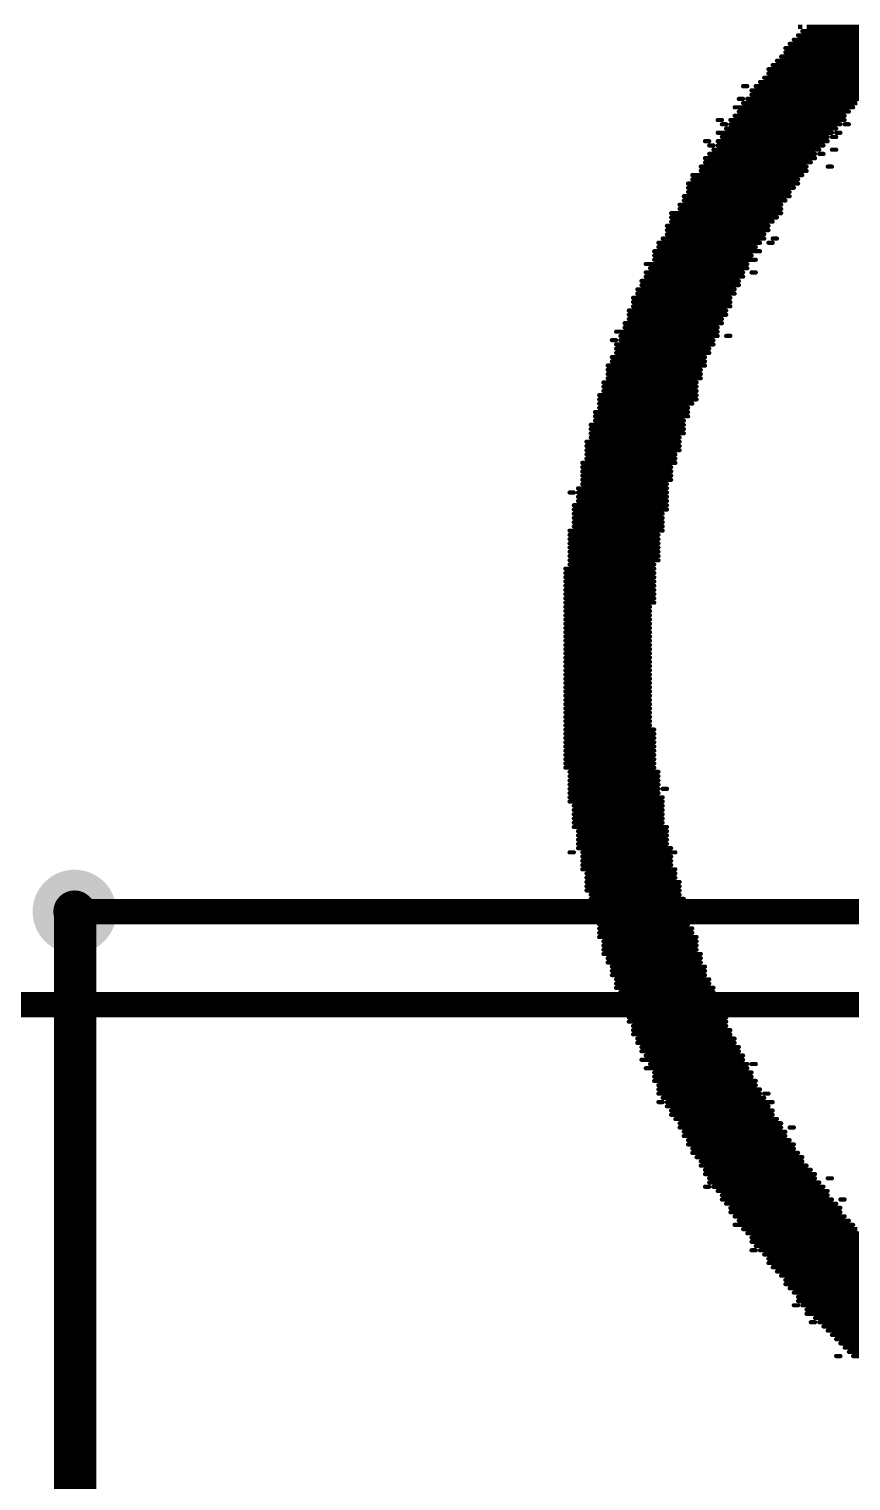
# Model space of a CAD drawing. Header units: millimetres. Extents: x -0.39 to 4.37, y -0.38 to 3.54.
# Drawn here: x 1.5692 to 1.7635, y 2.4615 to 2.8045 of the extents above; entities that cross this region are included whole.
import ezdxf

# ---------------------------------------------------------------- set-up
doc = ezdxf.new("R2010")
doc.units = ezdxf.units.MM
doc.header["$MEASUREMENT"] = 0
for name, color, linetype in [('BottomLayer', 5, 'Continuous'), ('BottomSolder', 6, 'Continuous'), ('TopLayer', 1, 'Continuous'), ('TopOverlay', 2, 'Continuous'), ('TopSolder', 216, 'Continuous'), ('ViaHoleLayer', 16, 'Continuous')]:
    doc.layers.add(name, color=color, linetype=linetype)

msp = doc.modelspace()

# ---------------------------------------------------------------- hatches: boundary and pattern name
at = {"layer": 'BottomLayer'}
h = msp.add_hatch(color=5, dxfattribs=at)
edge = h.paths.add_edge_path()
edge.add_arc((1.58, 2.596), 0.00591, 0, 360)
at = {"layer": 'BottomSolder'}
h = msp.add_hatch(color=6, dxfattribs=at)
edge = h.paths.add_edge_path()
edge.add_arc((1.58, 2.596), 0.00991, 0, 360)
at = {"layer": 'TopLayer'}
h = msp.add_hatch(color=1, dxfattribs=at)
edge = h.paths.add_edge_path()
edge.add_arc((1.58, 2.596), 0.00591, 0, 360)
at = {"layer": 'TopSolder'}
h = msp.add_hatch(color=216, dxfattribs=at)
edge = h.paths.add_edge_path()
edge.add_arc((1.58, 2.596), 0.00991, 0, 360)
at = {"layer": 'ViaHoleLayer'}
h = msp.add_hatch(color=16, dxfattribs=at)
edge = h.paths.add_edge_path()
edge.add_arc((1.58, 2.596), 0.00394, 0, 360)

# ---------------------------------------------------------------- linework, layer by layer
at = {"layer": 'BottomLayer', "const_width": 0.006}
for points in [[(1.58, 2.596), (2.467, 2.596)], [(1.555, 2.574), (2.467, 2.574)]]:
    msp.add_lwpolyline(points, dxfattribs=at)
at = {"layer": 'BottomLayer', "const_width": 0.003}
msp.add_lwpolyline([(1.5785, 2.596, 1), (1.5815, 2.596, 1)], format="xyb", close=True, dxfattribs=at)
at = {"layer": 'TopLayer', "const_width": 0.01}
for points in [[(1.58, 2.596), (1.58014, 2.59586)], [(1.58014, 2.13882), (1.58014, 2.59586)]]:
    msp.add_lwpolyline(points, dxfattribs=at)
at = {"layer": 'TopLayer', "const_width": 0.005}
for points in [[(1.5775, 2.596, 1), (1.5825, 2.596, 1)], [(1.57764, 2.59586, 1), (1.58264, 2.59586, 1)], [(1.57764, 2.59586, 1), (1.58264, 2.59586, 1)]]:
    msp.add_lwpolyline(points, format="xyb", close=True, dxfattribs=at)
at = {"layer": 'TopOverlay', "const_width": 0.001}
for points in [[(1.75, 2.802), (1.779, 2.802)], [(1.751, 2.805), (1.752, 2.805)], [(1.751, 2.803), (1.78, 2.803)], [(1.752, 2.804), (1.781, 2.804)], [(1.753, 2.805), (1.782, 2.805)], [(1.748, 2.8), (1.777, 2.8)], [(1.748, 2.799), (1.776, 2.799)], [(1.749, 2.801), (1.778, 2.801)], [(1.744, 2.795), (1.772, 2.795)], [(1.745, 2.796), (1.773, 2.796)], [(1.746, 2.797), (1.775, 2.797)], [(1.747, 2.798), (1.775, 2.798)], [(1.742, 2.792), (1.769, 2.792)], [(1.743, 2.793), (1.77, 2.793)], [(1.744, 2.794), (1.771, 2.794)], [(1.738, 2.791), (1.739, 2.791)], [(1.74, 2.79), (1.767, 2.79)], [(1.74, 2.789), (1.767, 2.789)], [(1.741, 2.791), (1.768, 2.791)], [(1.736, 2.786), (1.764, 2.786)], [(1.737, 2.788), (1.738, 2.788)], [(1.737, 2.785), (1.763, 2.785)], [(1.738, 2.787), (1.765, 2.787)], [(1.739, 2.788), (1.766, 2.788)], [(1.732, 2.783), (1.733, 2.783)], [(1.733, 2.782), (1.734, 2.782)], [(1.735, 2.783), (1.762, 2.783)], [(1.735, 2.782), (1.761, 2.782)], [(1.736, 2.784), (1.762, 2.784)], [(1.762, 2.782), (1.763, 2.782)], [(1.729, 2.778), (1.73, 2.778)], [(1.732, 2.78), (1.759, 2.78)], [(1.732, 2.778), (1.758, 2.778)], [(1.733, 2.779), (1.758, 2.779)], [(1.734, 2.781), (1.76, 2.781)], [(1.759, 2.779), (1.76, 2.779)], [(1.76, 2.78), (1.761, 2.78)], [(1.73, 2.777), (1.731, 2.777)], [(1.73, 2.775), (1.755, 2.775)], [(1.731, 2.776), (1.756, 2.776)], [(1.732, 2.777), (1.757, 2.777)], [(1.756, 2.775), (1.757, 2.775)], [(1.759, 2.776), (1.76, 2.776)], [(1.728, 2.772), (1.753, 2.772)], [(1.728, 2.771), (1.753, 2.771)], [(1.729, 2.774), (1.755, 2.774)], [(1.729, 2.773), (1.754, 2.773)], [(1.758, 2.772), (1.759, 2.772)], [(1.725, 2.768), (1.751, 2.768)], [(1.726, 2.77), (1.752, 2.77)], [(1.726, 2.769), (1.751, 2.769)], [(1.724, 2.765), (1.749, 2.765)], [(1.725, 2.767), (1.75, 2.767)], [(1.725, 2.766), (1.749, 2.766)], [(1.721, 2.761), (1.747, 2.761)], [(1.723, 2.763), (1.747, 2.763)], [(1.723, 2.762), (1.747, 2.762)], [(1.724, 2.764), (1.748, 2.764)], [(1.72, 2.758), (1.744, 2.758)], [(1.721, 2.76), (1.746, 2.76)], [(1.721, 2.759), (1.745, 2.759)], [(1.718, 2.754), (1.742, 2.754)], [(1.719, 2.755), (1.743, 2.755)], [(1.72, 2.757), (1.744, 2.757)], [(1.72, 2.756), (1.743, 2.756)], [(1.744, 2.754), (1.745, 2.754)], [(1.745, 2.755), (1.746, 2.755)], [(1.717, 2.752), (1.742, 2.752)], [(1.717, 2.751), (1.74, 2.751)], [(1.718, 2.753), (1.741, 2.753)], [(1.715, 2.749), (1.739, 2.749)], [(1.715, 2.747), (1.738, 2.747)], [(1.716, 2.748), (1.739, 2.748)], [(1.717, 2.75), (1.741, 2.75)], [(1.74, 2.747), (1.741, 2.747)], [(1.714, 2.745), (1.737, 2.745)], [(1.714, 2.744), (1.737, 2.744)], [(1.715, 2.746), (1.738, 2.746)], [(1.712, 2.741), (1.735, 2.741)], [(1.713, 2.743), (1.736, 2.743)], [(1.713, 2.742), (1.736, 2.742)], [(1.711, 2.738), (1.734, 2.738)], [(1.711, 2.737), (1.734, 2.737)], [(1.712, 2.74), (1.735, 2.74)], [(1.712, 2.739), (1.735, 2.739)], [(1.71, 2.735), (1.733, 2.735)], [(1.71, 2.734), (1.732, 2.734)], [(1.711, 2.736), (1.733, 2.736)], [(1.707, 2.731), (1.708, 2.731)], [(1.708, 2.733), (1.732, 2.733)], [(1.708, 2.73), (1.731, 2.73)], [(1.709, 2.732), (1.732, 2.732)], [(1.709, 2.731), (1.731, 2.731)], [(1.734, 2.732), (1.735, 2.732)], [(1.707, 2.727), (1.729, 2.727)], [(1.708, 2.729), (1.73, 2.729)], [(1.708, 2.728), (1.73, 2.728)], [(1.706, 2.725), (1.729, 2.725)], [(1.706, 2.724), (1.728, 2.724)], [(1.706, 2.723), (1.728, 2.723)], [(1.707, 2.726), (1.729, 2.726)], [(1.705, 2.721), (1.727, 2.721)], [(1.705, 2.72), (1.727, 2.72)], [(1.706, 2.722), (1.728, 2.722)], [(1.704, 2.718), (1.727, 2.718)], [(1.704, 2.717), (1.727, 2.717)], [(1.705, 2.719), (1.727, 2.719)], [(1.703, 2.714), (1.725, 2.714)], [(1.703, 2.713), (1.725, 2.713)], [(1.704, 2.716), (1.726, 2.716)], [(1.704, 2.715), (1.725, 2.715)], [(1.702, 2.711), (1.724, 2.711)], [(1.702, 2.71), (1.724, 2.71)], [(1.703, 2.712), (1.724, 2.712)], [(1.701, 2.707), (1.723, 2.707)], [(1.701, 2.706), (1.723, 2.706)], [(1.702, 2.709), (1.724, 2.709)], [(1.702, 2.708), (1.723, 2.708)], [(1.701, 2.705), (1.723, 2.705)], [(1.701, 2.704), (1.722, 2.704)], [(1.701, 2.703), (1.722, 2.703)], [(1.7, 2.702), (1.722, 2.702)], [(1.7, 2.701), (1.721, 2.701)], [(1.7, 2.7), (1.721, 2.7)], [(1.7, 2.699), (1.721, 2.699)], [(1.699, 2.696), (1.72, 2.696)], [(1.7, 2.698), (1.721, 2.698)], [(1.7, 2.697), (1.72, 2.697)], [(1.697, 2.695), (1.698, 2.695)], [(1.699, 2.695), (1.72, 2.695)], [(1.699, 2.694), (1.72, 2.694)], [(1.699, 2.693), (1.72, 2.693)], [(1.698, 2.692), (1.72, 2.692)], [(1.698, 2.691), (1.72, 2.691)], [(1.698, 2.69), (1.719, 2.69)], [(1.698, 2.689), (1.719, 2.689)], [(1.697, 2.686), (1.719, 2.686)], [(1.698, 2.688), (1.719, 2.688)], [(1.698, 2.687), (1.719, 2.687)], [(1.697, 2.685), (1.718, 2.685)], [(1.697, 2.684), (1.718, 2.684)], [(1.697, 2.683), (1.718, 2.683)], [(1.697, 2.682), (1.718, 2.682)], [(1.697, 2.681), (1.718, 2.681)], [(1.697, 2.68), (1.718, 2.68)], [(1.697, 2.679), (1.718, 2.679)], [(1.696, 2.677), (1.717, 2.677)], [(1.696, 2.676), (1.717, 2.676)], [(1.696, 2.675), (1.717, 2.675)], [(1.697, 2.678), (1.717, 2.678)], [(1.696, 2.674), (1.717, 2.674)], [(1.696, 2.673), (1.717, 2.673)], [(1.696, 2.672), (1.717, 2.672)], [(1.696, 2.671), (1.717, 2.671)], [(1.696, 2.67), (1.717, 2.67)], [(1.696, 2.669), (1.717, 2.669)], [(1.696, 2.668), (1.716, 2.668)], [(1.696, 2.667), (1.716, 2.667)], [(1.696, 2.666), (1.716, 2.666)], [(1.696, 2.665), (1.716, 2.665)], [(1.696, 2.664), (1.716, 2.664)], [(1.696, 2.663), (1.716, 2.663)], [(1.696, 2.662), (1.716, 2.662)], [(1.696, 2.661), (1.716, 2.661)], [(1.696, 2.66), (1.716, 2.66)], [(1.696, 2.659), (1.716, 2.659)], [(1.696, 2.658), (1.716, 2.658)], [(1.696, 2.657), (1.716, 2.657)], [(1.696, 2.656), (1.716, 2.656)], [(1.696, 2.655), (1.716, 2.655)], [(1.696, 2.654), (1.716, 2.654)], [(1.696, 2.653), (1.716, 2.653)], [(1.696, 2.652), (1.716, 2.652)], [(1.696, 2.651), (1.716, 2.651)], [(1.696, 2.65), (1.716, 2.65)], [(1.696, 2.649), (1.716, 2.649)], [(1.696, 2.648), (1.716, 2.648)], [(1.696, 2.647), (1.716, 2.647)], [(1.696, 2.646), (1.716, 2.646)], [(1.696, 2.645), (1.716, 2.645)], [(1.696, 2.644), (1.716, 2.644)], [(1.696, 2.643), (1.716, 2.643)], [(1.696, 2.642), (1.716, 2.642)], [(1.696, 2.641), (1.716, 2.641)], [(1.696, 2.64), (1.716, 2.64)], [(1.696, 2.639), (1.717, 2.639)], [(1.696, 2.638), (1.717, 2.638)], [(1.696, 2.637), (1.717, 2.637)], [(1.696, 2.636), (1.717, 2.636)], [(1.696, 2.635), (1.717, 2.635)], [(1.696, 2.634), (1.717, 2.634)], [(1.696, 2.633), (1.717, 2.633)], [(1.696, 2.632), (1.717, 2.632)], [(1.696, 2.631), (1.717, 2.631)], [(1.696, 2.63), (1.717, 2.63)], [(1.697, 2.629), (1.718, 2.629)], [(1.697, 2.628), (1.718, 2.628)], [(1.697, 2.627), (1.718, 2.627)], [(1.697, 2.626), (1.718, 2.626)], [(1.697, 2.625), (1.718, 2.625)], [(1.697, 2.624), (1.718, 2.624)], [(1.719, 2.625), (1.72, 2.625)], [(1.697, 2.623), (1.719, 2.623)], [(1.697, 2.622), (1.719, 2.622)], [(1.698, 2.621), (1.719, 2.621)], [(1.698, 2.62), (1.719, 2.62)], [(1.698, 2.619), (1.719, 2.619)], [(1.698, 2.618), (1.719, 2.618)], [(1.698, 2.617), (1.719, 2.617)], [(1.698, 2.616), (1.72, 2.616)], [(1.699, 2.615), (1.72, 2.615)], [(1.699, 2.614), (1.72, 2.614)], [(1.697, 2.61), (1.698, 2.61)], [(1.699, 2.613), (1.72, 2.613)], [(1.699, 2.612), (1.72, 2.612)], [(1.699, 2.611), (1.721, 2.611)], [(1.7, 2.61), (1.722, 2.61)], [(1.7, 2.609), (1.721, 2.609)], [(1.7, 2.608), (1.721, 2.608)], [(1.7, 2.607), (1.721, 2.607)], [(1.7, 2.606), (1.722, 2.606)], [(1.701, 2.605), (1.722, 2.605)], [(1.701, 2.604), (1.722, 2.604)], [(1.701, 2.603), (1.723, 2.603)], [(1.701, 2.602), (1.723, 2.602)], [(1.701, 2.601), (1.723, 2.601)], [(1.702, 2.6), (1.723, 2.6)], [(1.702, 2.599), (1.724, 2.599)], [(1.702, 2.598), (1.724, 2.598)], [(1.703, 2.597), (1.724, 2.597)], [(1.703, 2.596), (1.724, 2.596)], [(1.703, 2.595), (1.725, 2.595)], [(1.703, 2.594), (1.725, 2.594)], [(1.704, 2.593), (1.725, 2.593)], [(1.704, 2.592), (1.726, 2.592)], [(1.704, 2.591), (1.726, 2.591)], [(1.704, 2.59), (1.727, 2.59)], [(1.705, 2.589), (1.727, 2.589)], [(1.705, 2.588), (1.727, 2.588)], [(1.705, 2.587), (1.727, 2.587)], [(1.705, 2.586), (1.728, 2.586)], [(1.706, 2.585), (1.728, 2.585)], [(1.706, 2.584), (1.728, 2.584)], [(1.707, 2.583), (1.729, 2.583)], [(1.707, 2.582), (1.729, 2.582)], [(1.707, 2.581), (1.729, 2.581)], [(1.708, 2.58), (1.73, 2.58)], [(1.708, 2.579), (1.73, 2.579)], [(1.708, 2.578), (1.731, 2.578)], [(1.709, 2.577), (1.731, 2.577)], [(1.709, 2.576), (1.731, 2.576)], [(1.709, 2.575), (1.732, 2.575)], [(1.71, 2.574), (1.732, 2.574)], [(1.71, 2.573), (1.733, 2.573)], [(1.71, 2.572), (1.733, 2.572)], [(1.711, 2.571), (1.734, 2.571)], [(1.711, 2.57), (1.734, 2.57)], [(1.712, 2.569), (1.734, 2.569)], [(1.712, 2.568), (1.735, 2.568)], [(1.712, 2.567), (1.735, 2.567)], [(1.713, 2.566), (1.736, 2.566)], [(1.713, 2.565), (1.736, 2.565)], [(1.714, 2.564), (1.737, 2.564)], [(1.714, 2.563), (1.737, 2.563)], [(1.715, 2.562), (1.738, 2.562)], [(1.714, 2.561), (1.738, 2.561)], [(1.715, 2.559), (1.739, 2.559)], [(1.716, 2.56), (1.739, 2.56)], [(1.74, 2.56), (1.741, 2.56)], [(1.717, 2.558), (1.74, 2.558)], [(1.717, 2.557), (1.74, 2.557)], [(1.717, 2.556), (1.741, 2.556)], [(1.718, 2.555), (1.741, 2.555)], [(1.718, 2.554), (1.742, 2.554)], [(1.718, 2.553), (1.742, 2.553)], [(1.719, 2.552), (1.743, 2.552)], [(1.743, 2.553), (1.744, 2.553)], [(1.718, 2.551), (1.719, 2.551)], [(1.72, 2.551), (1.745, 2.551)], [(1.72, 2.55), (1.744, 2.55)], [(1.721, 2.549), (1.745, 2.549)], [(1.721, 2.548), (1.745, 2.548)], [(1.722, 2.547), (1.746, 2.547)], [(1.723, 2.546), (1.747, 2.546)], [(1.723, 2.545), (1.747, 2.545)], [(1.749, 2.545), (1.75, 2.545)], [(1.724, 2.544), (1.748, 2.544)], [(1.724, 2.543), (1.748, 2.543)], [(1.725, 2.542), (1.749, 2.542)], [(1.725, 2.541), (1.75, 2.541)], [(1.726, 2.54), (1.75, 2.54)], [(1.726, 2.539), (1.751, 2.539)], [(1.727, 2.538), (1.752, 2.538)], [(1.728, 2.537), (1.752, 2.537)], [(1.728, 2.536), (1.753, 2.536)], [(1.729, 2.535), (1.754, 2.535)], [(1.729, 2.534), (1.755, 2.534)], [(1.729, 2.531), (1.73, 2.531)], [(1.73, 2.533), (1.755, 2.533)], [(1.73, 2.532), (1.756, 2.532)], [(1.731, 2.531), (1.757, 2.531)], [(1.758, 2.533), (1.759, 2.533)], [(1.732, 2.53), (1.758, 2.53)], [(1.733, 2.529), (1.758, 2.529)], [(1.733, 2.528), (1.759, 2.528)], [(1.761, 2.528), (1.762, 2.528)], [(1.734, 2.527), (1.76, 2.527)], [(1.735, 2.526), (1.761, 2.526)], [(1.735, 2.525), (1.761, 2.525)], [(1.736, 2.524), (1.762, 2.524)], [(1.736, 2.522), (1.764, 2.522)], [(1.737, 2.523), (1.763, 2.523)], [(1.738, 2.521), (1.765, 2.521)], [(1.739, 2.52), (1.766, 2.52)], [(1.74, 2.519), (1.766, 2.519)], [(1.74, 2.518), (1.767, 2.518)], [(1.74, 2.516), (1.741, 2.516)], [(1.741, 2.517), (1.768, 2.517)], [(1.742, 2.516), (1.769, 2.516)], [(1.743, 2.515), (1.77, 2.515)], [(1.744, 2.514), (1.771, 2.514)], [(1.744, 2.513), (1.772, 2.513)], [(1.745, 2.512), (1.773, 2.512)], [(1.746, 2.511), (1.774, 2.511)], [(1.747, 2.51), (1.775, 2.51)], [(1.748, 2.509), (1.776, 2.509)], [(1.748, 2.508), (1.777, 2.508)], [(1.749, 2.507), (1.778, 2.507)], [(1.75, 2.506), (1.779, 2.506)], [(1.751, 2.505), (1.78, 2.505)], [(1.751, 2.504), (1.781, 2.504)], [(1.75, 2.503), (1.751, 2.503)], [(1.752, 2.503), (1.782, 2.503)], [(1.753, 2.502), (1.783, 2.502)], [(1.753, 2.501), (1.784, 2.501)], [(1.755, 2.5), (1.785, 2.5)], [(1.754, 2.499), (1.755, 2.499)], [(1.756, 2.499), (1.786, 2.499)], [(1.757, 2.498), (1.788, 2.498)], [(1.758, 2.497), (1.788, 2.497)], [(1.759, 2.496), (1.79, 2.496)], [(1.76, 2.495), (1.791, 2.495)], [(1.761, 2.494), (1.792, 2.494)], [(1.76, 2.491), (1.761, 2.491)], [(1.762, 2.493), (1.793, 2.493)], [(1.763, 2.492), (1.795, 2.492)], [(1.764, 2.491), (1.796, 2.491)]]:
    msp.add_lwpolyline(points, dxfattribs=at)
at = {"layer": 'TopOverlay', "const_width": 0.0005}
for points in [[(1.74975, 2.802, 1), (1.75025, 2.802, 1)], [(1.75075, 2.803, 1), (1.75125, 2.803, 1)], [(1.75175, 2.804, 1), (1.75225, 2.804, 1)], [(1.74775, 2.8, 1), (1.74825, 2.8, 1)], [(1.74775, 2.799, 1), (1.74825, 2.799, 1)], [(1.74875, 2.801, 1), (1.74925, 2.801, 1)], [(1.74375, 2.795, 1), (1.74425, 2.795, 1)], [(1.74475, 2.796, 1), (1.74525, 2.796, 1)], [(1.74575, 2.797, 1), (1.74625, 2.797, 1)], [(1.74675, 2.798, 1), (1.74725, 2.798, 1)], [(1.74175, 2.792, 1), (1.74225, 2.792, 1)], [(1.74275, 2.793, 1), (1.74325, 2.793, 1)], [(1.74375, 2.794, 1), (1.74425, 2.794, 1)], [(1.73775, 2.791, 1), (1.73825, 2.791, 1)], [(1.73875, 2.791, 1), (1.73925, 2.791, 1)], [(1.73975, 2.79, 1), (1.74025, 2.79, 1)], [(1.73975, 2.789, 1), (1.74025, 2.789, 1)], [(1.74075, 2.791, 1), (1.74125, 2.791, 1)], [(1.73575, 2.786, 1), (1.73625, 2.786, 1)], [(1.73675, 2.788, 1), (1.73725, 2.788, 1)], [(1.73675, 2.785, 1), (1.73725, 2.785, 1)], [(1.73775, 2.788, 1), (1.73825, 2.788, 1)], [(1.73775, 2.787, 1), (1.73825, 2.787, 1)], [(1.73875, 2.788, 1), (1.73925, 2.788, 1)], [(1.76275, 2.785, 1), (1.76325, 2.785, 1)], [(1.76375, 2.786, 1), (1.76425, 2.786, 1)], [(1.73175, 2.783, 1), (1.73225, 2.783, 1)], [(1.73275, 2.783, 1), (1.73325, 2.783, 1)], [(1.73275, 2.782, 1), (1.73325, 2.782, 1)], [(1.73375, 2.782, 1), (1.73425, 2.782, 1)], [(1.73475, 2.783, 1), (1.73525, 2.783, 1)], [(1.73475, 2.782, 1), (1.73525, 2.782, 1)], [(1.73575, 2.784, 1), (1.73625, 2.784, 1)], [(1.76075, 2.782, 1), (1.76125, 2.782, 1)], [(1.76175, 2.784, 1), (1.76225, 2.784, 1)], [(1.76175, 2.783, 1), (1.76225, 2.783, 1)], [(1.76175, 2.782, 1), (1.76225, 2.782, 1)], [(1.76275, 2.782, 1), (1.76325, 2.782, 1)], [(1.72875, 2.778, 1), (1.72925, 2.778, 1)], [(1.72975, 2.778, 1), (1.73025, 2.778, 1)], [(1.73175, 2.78, 1), (1.73225, 2.78, 1)], [(1.73175, 2.778, 1), (1.73225, 2.778, 1)], [(1.73275, 2.779, 1), (1.73325, 2.779, 1)], [(1.73375, 2.781, 1), (1.73425, 2.781, 1)], [(1.75775, 2.779, 1), (1.75825, 2.779, 1)], [(1.75775, 2.778, 1), (1.75825, 2.778, 1)], [(1.75875, 2.78, 1), (1.75925, 2.78, 1)], [(1.75875, 2.779, 1), (1.75925, 2.779, 1)], [(1.75975, 2.781, 1), (1.76025, 2.781, 1)], [(1.75975, 2.78, 1), (1.76025, 2.78, 1)], [(1.75975, 2.779, 1), (1.76025, 2.779, 1)], [(1.76075, 2.78, 1), (1.76125, 2.78, 1)], [(1.72975, 2.777, 1), (1.73025, 2.777, 1)], [(1.72975, 2.775, 1), (1.73025, 2.775, 1)], [(1.73075, 2.777, 1), (1.73125, 2.777, 1)], [(1.73075, 2.776, 1), (1.73125, 2.776, 1)], [(1.73175, 2.777, 1), (1.73225, 2.777, 1)], [(1.75475, 2.775, 1), (1.75525, 2.775, 1)], [(1.75575, 2.776, 1), (1.75625, 2.776, 1)], [(1.75575, 2.775, 1), (1.75625, 2.775, 1)], [(1.75675, 2.777, 1), (1.75725, 2.777, 1)], [(1.75675, 2.775, 1), (1.75725, 2.775, 1)], [(1.75875, 2.776, 1), (1.75925, 2.776, 1)], [(1.75975, 2.776, 1), (1.76025, 2.776, 1)], [(1.72775, 2.772, 1), (1.72825, 2.772, 1)], [(1.72775, 2.771, 1), (1.72825, 2.771, 1)], [(1.72875, 2.774, 1), (1.72925, 2.774, 1)], [(1.72875, 2.773, 1), (1.72925, 2.773, 1)], [(1.75275, 2.772, 1), (1.75325, 2.772, 1)], [(1.75275, 2.771, 1), (1.75325, 2.771, 1)], [(1.75375, 2.773, 1), (1.75425, 2.773, 1)], [(1.75475, 2.774, 1), (1.75525, 2.774, 1)], [(1.75775, 2.772, 1), (1.75825, 2.772, 1)], [(1.75875, 2.772, 1), (1.75925, 2.772, 1)], [(1.72475, 2.768, 1), (1.72525, 2.768, 1)], [(1.72575, 2.77, 1), (1.72625, 2.77, 1)], [(1.72575, 2.769, 1), (1.72625, 2.769, 1)], [(1.75075, 2.769, 1), (1.75125, 2.769, 1)], [(1.75075, 2.768, 1), (1.75125, 2.768, 1)], [(1.75175, 2.77, 1), (1.75225, 2.77, 1)], [(1.72375, 2.765, 1), (1.72425, 2.765, 1)], [(1.72475, 2.767, 1), (1.72525, 2.767, 1)], [(1.72475, 2.766, 1), (1.72525, 2.766, 1)], [(1.74875, 2.766, 1), (1.74925, 2.766, 1)], [(1.74875, 2.765, 1), (1.74925, 2.765, 1)], [(1.74975, 2.767, 1), (1.75025, 2.767, 1)], [(1.72075, 2.761, 1), (1.72125, 2.761, 1)], [(1.72275, 2.763, 1), (1.72325, 2.763, 1)], [(1.72275, 2.762, 1), (1.72325, 2.762, 1)], [(1.72375, 2.764, 1), (1.72425, 2.764, 1)], [(1.74675, 2.763, 1), (1.74725, 2.763, 1)], [(1.74675, 2.762, 1), (1.74725, 2.762, 1)], [(1.74675, 2.761, 1), (1.74725, 2.761, 1)], [(1.74775, 2.764, 1), (1.74825, 2.764, 1)], [(1.71975, 2.758, 1), (1.72025, 2.758, 1)], [(1.72075, 2.76, 1), (1.72125, 2.76, 1)], [(1.72075, 2.759, 1), (1.72125, 2.759, 1)], [(1.74375, 2.758, 1), (1.74425, 2.758, 1)], [(1.74475, 2.759, 1), (1.74525, 2.759, 1)], [(1.74575, 2.76, 1), (1.74625, 2.76, 1)], [(1.71775, 2.754, 1), (1.71825, 2.754, 1)], [(1.71875, 2.755, 1), (1.71925, 2.755, 1)], [(1.71975, 2.757, 1), (1.72025, 2.757, 1)], [(1.71975, 2.756, 1), (1.72025, 2.756, 1)], [(1.74175, 2.754, 1), (1.74225, 2.754, 1)], [(1.74275, 2.756, 1), (1.74325, 2.756, 1)], [(1.74275, 2.755, 1), (1.74325, 2.755, 1)], [(1.74375, 2.757, 1), (1.74425, 2.757, 1)], [(1.74375, 2.754, 1), (1.74425, 2.754, 1)], [(1.74475, 2.755, 1), (1.74525, 2.755, 1)], [(1.74475, 2.754, 1), (1.74525, 2.754, 1)], [(1.74575, 2.755, 1), (1.74625, 2.755, 1)], [(1.71675, 2.752, 1), (1.71725, 2.752, 1)], [(1.71675, 2.751, 1), (1.71725, 2.751, 1)], [(1.71775, 2.753, 1), (1.71825, 2.753, 1)], [(1.73975, 2.751, 1), (1.74025, 2.751, 1)], [(1.74075, 2.753, 1), (1.74125, 2.753, 1)], [(1.74175, 2.752, 1), (1.74225, 2.752, 1)], [(1.71475, 2.749, 1), (1.71525, 2.749, 1)], [(1.71475, 2.747, 1), (1.71525, 2.747, 1)], [(1.71575, 2.748, 1), (1.71625, 2.748, 1)], [(1.71675, 2.75, 1), (1.71725, 2.75, 1)], [(1.73775, 2.747, 1), (1.73825, 2.747, 1)], [(1.73875, 2.749, 1), (1.73925, 2.749, 1)], [(1.73875, 2.748, 1), (1.73925, 2.748, 1)], [(1.73975, 2.747, 1), (1.74025, 2.747, 1)], [(1.74075, 2.75, 1), (1.74125, 2.75, 1)], [(1.74075, 2.747, 1), (1.74125, 2.747, 1)], [(1.71375, 2.745, 1), (1.71425, 2.745, 1)], [(1.71375, 2.744, 1), (1.71425, 2.744, 1)], [(1.71475, 2.746, 1), (1.71525, 2.746, 1)], [(1.73675, 2.745, 1), (1.73725, 2.745, 1)], [(1.73675, 2.744, 1), (1.73725, 2.744, 1)], [(1.73775, 2.746, 1), (1.73825, 2.746, 1)], [(1.71175, 2.741, 1), (1.71225, 2.741, 1)], [(1.71275, 2.743, 1), (1.71325, 2.743, 1)], [(1.71275, 2.742, 1), (1.71325, 2.742, 1)], [(1.73475, 2.741, 1), (1.73525, 2.741, 1)], [(1.73575, 2.743, 1), (1.73625, 2.743, 1)], [(1.73575, 2.742, 1), (1.73625, 2.742, 1)], [(1.71075, 2.738, 1), (1.71125, 2.738, 1)], [(1.71075, 2.737, 1), (1.71125, 2.737, 1)], [(1.71175, 2.74, 1), (1.71225, 2.74, 1)], [(1.71175, 2.739, 1), (1.71225, 2.739, 1)], [(1.73375, 2.738, 1), (1.73425, 2.738, 1)], [(1.73375, 2.737, 1), (1.73425, 2.737, 1)], [(1.73475, 2.74, 1), (1.73525, 2.74, 1)], [(1.73475, 2.739, 1), (1.73525, 2.739, 1)], [(1.70975, 2.735, 1), (1.71025, 2.735, 1)], [(1.70975, 2.734, 1), (1.71025, 2.734, 1)], [(1.71075, 2.736, 1), (1.71125, 2.736, 1)], [(1.73175, 2.734, 1), (1.73225, 2.734, 1)], [(1.73275, 2.736, 1), (1.73325, 2.736, 1)], [(1.73275, 2.735, 1), (1.73325, 2.735, 1)], [(1.70675, 2.731, 1), (1.70725, 2.731, 1)], [(1.70775, 2.733, 1), (1.70825, 2.733, 1)], [(1.70775, 2.731, 1), (1.70825, 2.731, 1)], [(1.70775, 2.73, 1), (1.70825, 2.73, 1)], [(1.70875, 2.732, 1), (1.70925, 2.732, 1)], [(1.70875, 2.731, 1), (1.70925, 2.731, 1)], [(1.73075, 2.731, 1), (1.73125, 2.731, 1)], [(1.73075, 2.73, 1), (1.73125, 2.73, 1)], [(1.73175, 2.733, 1), (1.73225, 2.733, 1)], [(1.73175, 2.732, 1), (1.73225, 2.732, 1)], [(1.73375, 2.732, 1), (1.73425, 2.732, 1)], [(1.73475, 2.732, 1), (1.73525, 2.732, 1)], [(1.70675, 2.727, 1), (1.70725, 2.727, 1)], [(1.70775, 2.729, 1), (1.70825, 2.729, 1)], [(1.70775, 2.728, 1), (1.70825, 2.728, 1)], [(1.72875, 2.727, 1), (1.72925, 2.727, 1)], [(1.72975, 2.729, 1), (1.73025, 2.729, 1)], [(1.72975, 2.728, 1), (1.73025, 2.728, 1)], [(1.70575, 2.725, 1), (1.70625, 2.725, 1)], [(1.70575, 2.724, 1), (1.70625, 2.724, 1)], [(1.70575, 2.723, 1), (1.70625, 2.723, 1)], [(1.70675, 2.726, 1), (1.70725, 2.726, 1)], [(1.72775, 2.724, 1), (1.72825, 2.724, 1)], [(1.72775, 2.723, 1), (1.72825, 2.723, 1)], [(1.72875, 2.726, 1), (1.72925, 2.726, 1)], [(1.72875, 2.725, 1), (1.72925, 2.725, 1)], [(1.70475, 2.721, 1), (1.70525, 2.721, 1)], [(1.70475, 2.72, 1), (1.70525, 2.72, 1)], [(1.70575, 2.722, 1), (1.70625, 2.722, 1)], [(1.72675, 2.721, 1), (1.72725, 2.721, 1)], [(1.72675, 2.72, 1), (1.72725, 2.72, 1)], [(1.72775, 2.722, 1), (1.72825, 2.722, 1)], [(1.70375, 2.718, 1), (1.70425, 2.718, 1)], [(1.70375, 2.717, 1), (1.70425, 2.717, 1)], [(1.70475, 2.719, 1), (1.70525, 2.719, 1)], [(1.72675, 2.719, 1), (1.72725, 2.719, 1)], [(1.72675, 2.718, 1), (1.72725, 2.718, 1)], [(1.72675, 2.717, 1), (1.72725, 2.717, 1)], [(1.70275, 2.714, 1), (1.70325, 2.714, 1)], [(1.70275, 2.713, 1), (1.70325, 2.713, 1)], [(1.70375, 2.716, 1), (1.70425, 2.716, 1)], [(1.70375, 2.715, 1), (1.70425, 2.715, 1)], [(1.72475, 2.715, 1), (1.72525, 2.715, 1)], [(1.72475, 2.714, 1), (1.72525, 2.714, 1)], [(1.72475, 2.713, 1), (1.72525, 2.713, 1)], [(1.72575, 2.716, 1), (1.72625, 2.716, 1)], [(1.70175, 2.711, 1), (1.70225, 2.711, 1)], [(1.70175, 2.71, 1), (1.70225, 2.71, 1)], [(1.70275, 2.712, 1), (1.70325, 2.712, 1)], [(1.72375, 2.712, 1), (1.72425, 2.712, 1)], [(1.72375, 2.711, 1), (1.72425, 2.711, 1)], [(1.72375, 2.71, 1), (1.72425, 2.71, 1)], [(1.70075, 2.707, 1), (1.70125, 2.707, 1)], [(1.70075, 2.706, 1), (1.70125, 2.706, 1)], [(1.70175, 2.709, 1), (1.70225, 2.709, 1)], [(1.70175, 2.708, 1), (1.70225, 2.708, 1)], [(1.72275, 2.708, 1), (1.72325, 2.708, 1)], [(1.72275, 2.707, 1), (1.72325, 2.707, 1)], [(1.72275, 2.706, 1), (1.72325, 2.706, 1)], [(1.72375, 2.709, 1), (1.72425, 2.709, 1)], [(1.70075, 2.705, 1), (1.70125, 2.705, 1)], [(1.70075, 2.704, 1), (1.70125, 2.704, 1)], [(1.70075, 2.703, 1), (1.70125, 2.703, 1)], [(1.72175, 2.704, 1), (1.72225, 2.704, 1)], [(1.72175, 2.703, 1), (1.72225, 2.703, 1)], [(1.72275, 2.705, 1), (1.72325, 2.705, 1)], [(1.69975, 2.702, 1), (1.70025, 2.702, 1)], [(1.69975, 2.701, 1), (1.70025, 2.701, 1)], [(1.69975, 2.7, 1), (1.70025, 2.7, 1)], [(1.69975, 2.699, 1), (1.70025, 2.699, 1)], [(1.72075, 2.701, 1), (1.72125, 2.701, 1)], [(1.72075, 2.7, 1), (1.72125, 2.7, 1)], [(1.72075, 2.699, 1), (1.72125, 2.699, 1)], [(1.72175, 2.702, 1), (1.72225, 2.702, 1)], [(1.69875, 2.696, 1), (1.69925, 2.696, 1)], [(1.69975, 2.698, 1), (1.70025, 2.698, 1)], [(1.69975, 2.697, 1), (1.70025, 2.697, 1)], [(1.71975, 2.697, 1), (1.72025, 2.697, 1)], [(1.71975, 2.696, 1), (1.72025, 2.696, 1)], [(1.72075, 2.698, 1), (1.72125, 2.698, 1)], [(1.69675, 2.695, 1), (1.69725, 2.695, 1)], [(1.69775, 2.695, 1), (1.69825, 2.695, 1)], [(1.69875, 2.695, 1), (1.69925, 2.695, 1)], [(1.69875, 2.694, 1), (1.69925, 2.694, 1)], [(1.69875, 2.693, 1), (1.69925, 2.693, 1)], [(1.71975, 2.695, 1), (1.72025, 2.695, 1)], [(1.71975, 2.694, 1), (1.72025, 2.694, 1)], [(1.71975, 2.693, 1), (1.72025, 2.693, 1)], [(1.69775, 2.692, 1), (1.69825, 2.692, 1)], [(1.69775, 2.691, 1), (1.69825, 2.691, 1)], [(1.69775, 2.69, 1), (1.69825, 2.69, 1)], [(1.69775, 2.689, 1), (1.69825, 2.689, 1)], [(1.71875, 2.69, 1), (1.71925, 2.69, 1)], [(1.71875, 2.689, 1), (1.71925, 2.689, 1)], [(1.71975, 2.692, 1), (1.72025, 2.692, 1)], [(1.71975, 2.691, 1), (1.72025, 2.691, 1)], [(1.69675, 2.686, 1), (1.69725, 2.686, 1)], [(1.69775, 2.688, 1), (1.69825, 2.688, 1)], [(1.69775, 2.687, 1), (1.69825, 2.687, 1)], [(1.71875, 2.688, 1), (1.71925, 2.688, 1)], [(1.71875, 2.687, 1), (1.71925, 2.687, 1)], [(1.71875, 2.686, 1), (1.71925, 2.686, 1)], [(1.69675, 2.685, 1), (1.69725, 2.685, 1)], [(1.69675, 2.684, 1), (1.69725, 2.684, 1)], [(1.69675, 2.683, 1), (1.69725, 2.683, 1)], [(1.69675, 2.682, 1), (1.69725, 2.682, 1)], [(1.71775, 2.685, 1), (1.71825, 2.685, 1)], [(1.71775, 2.684, 1), (1.71825, 2.684, 1)], [(1.71775, 2.683, 1), (1.71825, 2.683, 1)], [(1.71775, 2.682, 1), (1.71825, 2.682, 1)], [(1.69675, 2.681, 1), (1.69725, 2.681, 1)], [(1.69675, 2.68, 1), (1.69725, 2.68, 1)], [(1.69675, 2.679, 1), (1.69725, 2.679, 1)], [(1.71775, 2.681, 1), (1.71825, 2.681, 1)], [(1.71775, 2.68, 1), (1.71825, 2.68, 1)], [(1.71775, 2.679, 1), (1.71825, 2.679, 1)], [(1.69575, 2.677, 1), (1.69625, 2.677, 1)], [(1.69575, 2.676, 1), (1.69625, 2.676, 1)], [(1.69575, 2.675, 1), (1.69625, 2.675, 1)], [(1.69675, 2.678, 1), (1.69725, 2.678, 1)], [(1.71675, 2.678, 1), (1.71725, 2.678, 1)], [(1.71675, 2.677, 1), (1.71725, 2.677, 1)], [(1.71675, 2.676, 1), (1.71725, 2.676, 1)], [(1.71675, 2.675, 1), (1.71725, 2.675, 1)], [(1.69575, 2.674, 1), (1.69625, 2.674, 1)], [(1.69575, 2.673, 1), (1.69625, 2.673, 1)], [(1.69575, 2.672, 1), (1.69625, 2.672, 1)], [(1.71675, 2.674, 1), (1.71725, 2.674, 1)], [(1.71675, 2.673, 1), (1.71725, 2.673, 1)], [(1.71675, 2.672, 1), (1.71725, 2.672, 1)], [(1.69575, 2.671, 1), (1.69625, 2.671, 1)], [(1.69575, 2.67, 1), (1.69625, 2.67, 1)], [(1.69575, 2.669, 1), (1.69625, 2.669, 1)], [(1.71675, 2.671, 1), (1.71725, 2.671, 1)], [(1.71675, 2.67, 1), (1.71725, 2.67, 1)], [(1.71675, 2.669, 1), (1.71725, 2.669, 1)], [(1.69575, 2.668, 1), (1.69625, 2.668, 1)], [(1.69575, 2.667, 1), (1.69625, 2.667, 1)], [(1.69575, 2.666, 1), (1.69625, 2.666, 1)], [(1.69575, 2.665, 1), (1.69625, 2.665, 1)], [(1.71575, 2.668, 1), (1.71625, 2.668, 1)], [(1.71575, 2.667, 1), (1.71625, 2.667, 1)], [(1.71575, 2.666, 1), (1.71625, 2.666, 1)], [(1.71575, 2.665, 1), (1.71625, 2.665, 1)], [(1.69575, 2.664, 1), (1.69625, 2.664, 1)], [(1.69575, 2.663, 1), (1.69625, 2.663, 1)], [(1.69575, 2.662, 1), (1.69625, 2.662, 1)], [(1.71575, 2.664, 1), (1.71625, 2.664, 1)], [(1.71575, 2.663, 1), (1.71625, 2.663, 1)], [(1.71575, 2.662, 1), (1.71625, 2.662, 1)], [(1.69575, 2.661, 1), (1.69625, 2.661, 1)], [(1.69575, 2.66, 1), (1.69625, 2.66, 1)], [(1.69575, 2.659, 1), (1.69625, 2.659, 1)], [(1.69575, 2.658, 1), (1.69625, 2.658, 1)], [(1.71575, 2.661, 1), (1.71625, 2.661, 1)], [(1.71575, 2.66, 1), (1.71625, 2.66, 1)], [(1.71575, 2.659, 1), (1.71625, 2.659, 1)], [(1.71575, 2.658, 1), (1.71625, 2.658, 1)], [(1.69575, 2.657, 1), (1.69625, 2.657, 1)], [(1.69575, 2.656, 1), (1.69625, 2.656, 1)], [(1.69575, 2.655, 1), (1.69625, 2.655, 1)], [(1.71575, 2.657, 1), (1.71625, 2.657, 1)], [(1.71575, 2.656, 1), (1.71625, 2.656, 1)], [(1.71575, 2.655, 1), (1.71625, 2.655, 1)], [(1.69575, 2.654, 1), (1.69625, 2.654, 1)], [(1.69575, 2.653, 1), (1.69625, 2.653, 1)], [(1.69575, 2.652, 1), (1.69625, 2.652, 1)], [(1.69575, 2.651, 1), (1.69625, 2.651, 1)], [(1.71575, 2.654, 1), (1.71625, 2.654, 1)], [(1.71575, 2.653, 1), (1.71625, 2.653, 1)], [(1.71575, 2.652, 1), (1.71625, 2.652, 1)], [(1.71575, 2.651, 1), (1.71625, 2.651, 1)], [(1.69575, 2.65, 1), (1.69625, 2.65, 1)], [(1.69575, 2.649, 1), (1.69625, 2.649, 1)], [(1.69575, 2.648, 1), (1.69625, 2.648, 1)], [(1.71575, 2.65, 1), (1.71625, 2.65, 1)], [(1.71575, 2.649, 1), (1.71625, 2.649, 1)], [(1.71575, 2.648, 1), (1.71625, 2.648, 1)], [(1.69575, 2.647, 1), (1.69625, 2.647, 1)], [(1.69575, 2.646, 1), (1.69625, 2.646, 1)], [(1.69575, 2.645, 1), (1.69625, 2.645, 1)], [(1.71575, 2.647, 1), (1.71625, 2.647, 1)], [(1.71575, 2.646, 1), (1.71625, 2.646, 1)], [(1.71575, 2.645, 1), (1.71625, 2.645, 1)], [(1.69575, 2.644, 1), (1.69625, 2.644, 1)], [(1.69575, 2.643, 1), (1.69625, 2.643, 1)], [(1.69575, 2.642, 1), (1.69625, 2.642, 1)], [(1.69575, 2.641, 1), (1.69625, 2.641, 1)], [(1.71575, 2.644, 1), (1.71625, 2.644, 1)], [(1.71575, 2.643, 1), (1.71625, 2.643, 1)], [(1.71575, 2.642, 1), (1.71625, 2.642, 1)], [(1.71575, 2.641, 1), (1.71625, 2.641, 1)], [(1.69575, 2.64, 1), (1.69625, 2.64, 1)], [(1.69575, 2.639, 1), (1.69625, 2.639, 1)], [(1.69575, 2.638, 1), (1.69625, 2.638, 1)], [(1.71575, 2.64, 1), (1.71625, 2.64, 1)], [(1.71675, 2.639, 1), (1.71725, 2.639, 1)], [(1.71675, 2.638, 1), (1.71725, 2.638, 1)], [(1.69575, 2.637, 1), (1.69625, 2.637, 1)], [(1.69575, 2.636, 1), (1.69625, 2.636, 1)], [(1.69575, 2.635, 1), (1.69625, 2.635, 1)], [(1.69575, 2.634, 1), (1.69625, 2.634, 1)], [(1.71675, 2.637, 1), (1.71725, 2.637, 1)], [(1.71675, 2.636, 1), (1.71725, 2.636, 1)], [(1.71675, 2.635, 1), (1.71725, 2.635, 1)], [(1.71675, 2.634, 1), (1.71725, 2.634, 1)], [(1.69575, 2.633, 1), (1.69625, 2.633, 1)], [(1.69575, 2.632, 1), (1.69625, 2.632, 1)], [(1.69575, 2.631, 1), (1.69625, 2.631, 1)], [(1.71675, 2.633, 1), (1.71725, 2.633, 1)], [(1.71675, 2.632, 1), (1.71725, 2.632, 1)], [(1.71675, 2.631, 1), (1.71725, 2.631, 1)], [(1.69575, 2.63, 1), (1.69625, 2.63, 1)], [(1.69675, 2.629, 1), (1.69725, 2.629, 1)], [(1.69675, 2.628, 1), (1.69725, 2.628, 1)], [(1.69675, 2.627, 1), (1.69725, 2.627, 1)], [(1.71675, 2.63, 1), (1.71725, 2.63, 1)], [(1.71775, 2.629, 1), (1.71825, 2.629, 1)], [(1.71775, 2.628, 1), (1.71825, 2.628, 1)], [(1.71775, 2.627, 1), (1.71825, 2.627, 1)], [(1.69675, 2.626, 1), (1.69725, 2.626, 1)], [(1.69675, 2.625, 1), (1.69725, 2.625, 1)], [(1.69675, 2.624, 1), (1.69725, 2.624, 1)], [(1.71775, 2.626, 1), (1.71825, 2.626, 1)], [(1.71775, 2.625, 1), (1.71825, 2.625, 1)], [(1.71775, 2.624, 1), (1.71825, 2.624, 1)], [(1.71875, 2.625, 1), (1.71925, 2.625, 1)], [(1.71975, 2.625, 1), (1.72025, 2.625, 1)], [(1.69675, 2.623, 1), (1.69725, 2.623, 1)], [(1.69675, 2.622, 1), (1.69725, 2.622, 1)], [(1.69775, 2.621, 1), (1.69825, 2.621, 1)], [(1.71875, 2.623, 1), (1.71925, 2.623, 1)], [(1.71875, 2.622, 1), (1.71925, 2.622, 1)], [(1.71875, 2.621, 1), (1.71925, 2.621, 1)], [(1.69775, 2.62, 1), (1.69825, 2.62, 1)], [(1.69775, 2.619, 1), (1.69825, 2.619, 1)], [(1.69775, 2.618, 1), (1.69825, 2.618, 1)], [(1.69775, 2.617, 1), (1.69825, 2.617, 1)], [(1.71875, 2.62, 1), (1.71925, 2.62, 1)], [(1.71875, 2.619, 1), (1.71925, 2.619, 1)], [(1.71875, 2.618, 1), (1.71925, 2.618, 1)], [(1.71875, 2.617, 1), (1.71925, 2.617, 1)], [(1.69775, 2.616, 1), (1.69825, 2.616, 1)], [(1.69875, 2.615, 1), (1.69925, 2.615, 1)], [(1.69875, 2.614, 1), (1.69925, 2.614, 1)], [(1.71975, 2.616, 1), (1.72025, 2.616, 1)], [(1.71975, 2.615, 1), (1.72025, 2.615, 1)], [(1.71975, 2.614, 1), (1.72025, 2.614, 1)], [(1.69675, 2.61, 1), (1.69725, 2.61, 1)], [(1.69775, 2.61, 1), (1.69825, 2.61, 1)], [(1.69875, 2.613, 1), (1.69925, 2.613, 1)], [(1.69875, 2.612, 1), (1.69925, 2.612, 1)], [(1.69875, 2.611, 1), (1.69925, 2.611, 1)], [(1.69975, 2.61, 1), (1.70025, 2.61, 1)], [(1.71975, 2.613, 1), (1.72025, 2.613, 1)], [(1.71975, 2.612, 1), (1.72025, 2.612, 1)], [(1.72075, 2.611, 1), (1.72125, 2.611, 1)], [(1.72175, 2.61, 1), (1.72225, 2.61, 1)], [(1.69975, 2.609, 1), (1.70025, 2.609, 1)], [(1.69975, 2.608, 1), (1.70025, 2.608, 1)], [(1.69975, 2.607, 1), (1.70025, 2.607, 1)], [(1.72075, 2.609, 1), (1.72125, 2.609, 1)], [(1.72075, 2.608, 1), (1.72125, 2.608, 1)], [(1.72075, 2.607, 1), (1.72125, 2.607, 1)], [(1.69975, 2.606, 1), (1.70025, 2.606, 1)], [(1.70075, 2.605, 1), (1.70125, 2.605, 1)], [(1.70075, 2.604, 1), (1.70125, 2.604, 1)], [(1.70075, 2.603, 1), (1.70125, 2.603, 1)], [(1.72175, 2.606, 1), (1.72225, 2.606, 1)], [(1.72175, 2.605, 1), (1.72225, 2.605, 1)], [(1.72175, 2.604, 1), (1.72225, 2.604, 1)], [(1.72275, 2.603, 1), (1.72325, 2.603, 1)], [(1.70075, 2.602, 1), (1.70125, 2.602, 1)], [(1.70075, 2.601, 1), (1.70125, 2.601, 1)], [(1.70175, 2.6, 1), (1.70225, 2.6, 1)], [(1.72275, 2.602, 1), (1.72325, 2.602, 1)], [(1.72275, 2.601, 1), (1.72325, 2.601, 1)], [(1.72275, 2.6, 1), (1.72325, 2.6, 1)], [(1.70175, 2.599, 1), (1.70225, 2.599, 1)], [(1.70175, 2.598, 1), (1.70225, 2.598, 1)], [(1.70275, 2.597, 1), (1.70325, 2.597, 1)], [(1.72375, 2.599, 1), (1.72425, 2.599, 1)], [(1.72375, 2.598, 1), (1.72425, 2.598, 1)], [(1.72375, 2.597, 1), (1.72425, 2.597, 1)], [(1.70275, 2.596, 1), (1.70325, 2.596, 1)], [(1.70275, 2.595, 1), (1.70325, 2.595, 1)], [(1.70275, 2.594, 1), (1.70325, 2.594, 1)], [(1.70375, 2.593, 1), (1.70425, 2.593, 1)], [(1.72375, 2.596, 1), (1.72425, 2.596, 1)], [(1.72475, 2.595, 1), (1.72525, 2.595, 1)], [(1.72475, 2.594, 1), (1.72525, 2.594, 1)], [(1.72475, 2.593, 1), (1.72525, 2.593, 1)], [(1.70375, 2.592, 1), (1.70425, 2.592, 1)], [(1.70375, 2.591, 1), (1.70425, 2.591, 1)], [(1.70375, 2.59, 1), (1.70425, 2.59, 1)], [(1.72575, 2.592, 1), (1.72625, 2.592, 1)], [(1.72575, 2.591, 1), (1.72625, 2.591, 1)], [(1.72675, 2.59, 1), (1.72725, 2.59, 1)], [(1.70475, 2.589, 1), (1.70525, 2.589, 1)], [(1.70475, 2.588, 1), (1.70525, 2.588, 1)], [(1.70475, 2.587, 1), (1.70525, 2.587, 1)], [(1.70475, 2.586, 1), (1.70525, 2.586, 1)], [(1.72675, 2.589, 1), (1.72725, 2.589, 1)], [(1.72675, 2.588, 1), (1.72725, 2.588, 1)], [(1.72675, 2.587, 1), (1.72725, 2.587, 1)], [(1.72775, 2.586, 1), (1.72825, 2.586, 1)], [(1.70575, 2.585, 1), (1.70625, 2.585, 1)], [(1.70575, 2.584, 1), (1.70625, 2.584, 1)], [(1.70675, 2.583, 1), (1.70725, 2.583, 1)], [(1.72775, 2.585, 1), (1.72825, 2.585, 1)], [(1.72775, 2.584, 1), (1.72825, 2.584, 1)], [(1.72875, 2.583, 1), (1.72925, 2.583, 1)], [(1.70675, 2.582, 1), (1.70725, 2.582, 1)], [(1.70675, 2.581, 1), (1.70725, 2.581, 1)], [(1.70775, 2.58, 1), (1.70825, 2.58, 1)], [(1.70775, 2.579, 1), (1.70825, 2.579, 1)], [(1.72875, 2.582, 1), (1.72925, 2.582, 1)], [(1.72875, 2.581, 1), (1.72925, 2.581, 1)], [(1.72975, 2.58, 1), (1.73025, 2.58, 1)], [(1.72975, 2.579, 1), (1.73025, 2.579, 1)], [(1.70775, 2.578, 1), (1.70825, 2.578, 1)], [(1.70875, 2.577, 1), (1.70925, 2.577, 1)], [(1.70875, 2.576, 1), (1.70925, 2.576, 1)], [(1.73075, 2.578, 1), (1.73125, 2.578, 1)], [(1.73075, 2.577, 1), (1.73125, 2.577, 1)], [(1.73075, 2.576, 1), (1.73125, 2.576, 1)], [(1.70875, 2.575, 1), (1.70925, 2.575, 1)], [(1.70975, 2.574, 1), (1.71025, 2.574, 1)], [(1.70975, 2.573, 1), (1.71025, 2.573, 1)], [(1.70975, 2.572, 1), (1.71025, 2.572, 1)], [(1.73175, 2.575, 1), (1.73225, 2.575, 1)], [(1.73175, 2.574, 1), (1.73225, 2.574, 1)], [(1.73275, 2.573, 1), (1.73325, 2.573, 1)], [(1.73275, 2.572, 1), (1.73325, 2.572, 1)], [(1.71075, 2.571, 1), (1.71125, 2.571, 1)], [(1.71075, 2.57, 1), (1.71125, 2.57, 1)], [(1.71175, 2.569, 1), (1.71225, 2.569, 1)], [(1.73375, 2.571, 1), (1.73425, 2.571, 1)], [(1.73375, 2.57, 1), (1.73425, 2.57, 1)], [(1.73375, 2.569, 1), (1.73425, 2.569, 1)], [(1.71175, 2.568, 1), (1.71225, 2.568, 1)], [(1.71175, 2.567, 1), (1.71225, 2.567, 1)], [(1.71275, 2.566, 1), (1.71325, 2.566, 1)], [(1.73475, 2.568, 1), (1.73525, 2.568, 1)], [(1.73475, 2.567, 1), (1.73525, 2.567, 1)], [(1.73575, 2.566, 1), (1.73625, 2.566, 1)], [(1.71275, 2.565, 1), (1.71325, 2.565, 1)], [(1.71375, 2.564, 1), (1.71425, 2.564, 1)], [(1.71375, 2.563, 1), (1.71425, 2.563, 1)], [(1.71475, 2.562, 1), (1.71525, 2.562, 1)], [(1.73575, 2.565, 1), (1.73625, 2.565, 1)], [(1.73675, 2.564, 1), (1.73725, 2.564, 1)], [(1.73675, 2.563, 1), (1.73725, 2.563, 1)], [(1.73775, 2.562, 1), (1.73825, 2.562, 1)], [(1.71375, 2.561, 1), (1.71425, 2.561, 1)], [(1.71475, 2.559, 1), (1.71525, 2.559, 1)], [(1.71575, 2.56, 1), (1.71625, 2.56, 1)], [(1.73775, 2.561, 1), (1.73825, 2.561, 1)], [(1.73875, 2.56, 1), (1.73925, 2.56, 1)], [(1.73875, 2.559, 1), (1.73925, 2.559, 1)], [(1.73975, 2.56, 1), (1.74025, 2.56, 1)], [(1.74075, 2.56, 1), (1.74125, 2.56, 1)], [(1.71675, 2.558, 1), (1.71725, 2.558, 1)], [(1.71675, 2.557, 1), (1.71725, 2.557, 1)], [(1.71675, 2.556, 1), (1.71725, 2.556, 1)], [(1.71775, 2.555, 1), (1.71825, 2.555, 1)], [(1.73975, 2.558, 1), (1.74025, 2.558, 1)], [(1.73975, 2.557, 1), (1.74025, 2.557, 1)], [(1.74075, 2.556, 1), (1.74125, 2.556, 1)], [(1.74075, 2.555, 1), (1.74125, 2.555, 1)], [(1.71775, 2.554, 1), (1.71825, 2.554, 1)], [(1.71775, 2.553, 1), (1.71825, 2.553, 1)], [(1.71875, 2.552, 1), (1.71925, 2.552, 1)], [(1.74175, 2.554, 1), (1.74225, 2.554, 1)], [(1.74175, 2.553, 1), (1.74225, 2.553, 1)], [(1.74275, 2.553, 1), (1.74325, 2.553, 1)], [(1.74275, 2.552, 1), (1.74325, 2.552, 1)], [(1.74375, 2.553, 1), (1.74425, 2.553, 1)], [(1.71775, 2.551, 1), (1.71825, 2.551, 1)], [(1.71875, 2.551, 1), (1.71925, 2.551, 1)], [(1.71975, 2.551, 1), (1.72025, 2.551, 1)], [(1.71975, 2.55, 1), (1.72025, 2.55, 1)], [(1.72075, 2.549, 1), (1.72125, 2.549, 1)], [(1.72075, 2.548, 1), (1.72125, 2.548, 1)], [(1.74375, 2.55, 1), (1.74425, 2.55, 1)], [(1.74475, 2.551, 1), (1.74525, 2.551, 1)], [(1.74475, 2.549, 1), (1.74525, 2.549, 1)], [(1.74475, 2.548, 1), (1.74525, 2.548, 1)], [(1.72175, 2.547, 1), (1.72225, 2.547, 1)], [(1.72275, 2.546, 1), (1.72325, 2.546, 1)], [(1.72275, 2.545, 1), (1.72325, 2.545, 1)], [(1.74575, 2.547, 1), (1.74625, 2.547, 1)], [(1.74675, 2.546, 1), (1.74725, 2.546, 1)], [(1.74675, 2.545, 1), (1.74725, 2.545, 1)], [(1.74875, 2.545, 1), (1.74925, 2.545, 1)], [(1.74975, 2.545, 1), (1.75025, 2.545, 1)], [(1.72375, 2.544, 1), (1.72425, 2.544, 1)], [(1.72375, 2.543, 1), (1.72425, 2.543, 1)], [(1.72475, 2.542, 1), (1.72525, 2.542, 1)], [(1.74775, 2.544, 1), (1.74825, 2.544, 1)], [(1.74775, 2.543, 1), (1.74825, 2.543, 1)], [(1.74875, 2.542, 1), (1.74925, 2.542, 1)], [(1.72475, 2.541, 1), (1.72525, 2.541, 1)], [(1.72575, 2.54, 1), (1.72625, 2.54, 1)], [(1.72575, 2.539, 1), (1.72625, 2.539, 1)], [(1.72675, 2.538, 1), (1.72725, 2.538, 1)], [(1.74975, 2.541, 1), (1.75025, 2.541, 1)], [(1.74975, 2.54, 1), (1.75025, 2.54, 1)], [(1.75075, 2.539, 1), (1.75125, 2.539, 1)], [(1.75175, 2.538, 1), (1.75225, 2.538, 1)], [(1.72775, 2.537, 1), (1.72825, 2.537, 1)], [(1.72775, 2.536, 1), (1.72825, 2.536, 1)], [(1.72875, 2.535, 1), (1.72925, 2.535, 1)], [(1.75175, 2.537, 1), (1.75225, 2.537, 1)], [(1.75275, 2.536, 1), (1.75325, 2.536, 1)], [(1.75375, 2.535, 1), (1.75425, 2.535, 1)], [(1.72875, 2.534, 1), (1.72925, 2.534, 1)], [(1.72875, 2.531, 1), (1.72925, 2.531, 1)], [(1.72975, 2.533, 1), (1.73025, 2.533, 1)], [(1.72975, 2.532, 1), (1.73025, 2.532, 1)], [(1.72975, 2.531, 1), (1.73025, 2.531, 1)], [(1.73075, 2.531, 1), (1.73125, 2.531, 1)], [(1.75475, 2.534, 1), (1.75525, 2.534, 1)], [(1.75475, 2.533, 1), (1.75525, 2.533, 1)], [(1.75575, 2.532, 1), (1.75625, 2.532, 1)], [(1.75675, 2.531, 1), (1.75725, 2.531, 1)], [(1.75775, 2.533, 1), (1.75825, 2.533, 1)], [(1.75875, 2.533, 1), (1.75925, 2.533, 1)], [(1.73175, 2.53, 1), (1.73225, 2.53, 1)], [(1.73275, 2.529, 1), (1.73325, 2.529, 1)], [(1.73275, 2.528, 1), (1.73325, 2.528, 1)], [(1.75775, 2.53, 1), (1.75825, 2.53, 1)], [(1.75775, 2.529, 1), (1.75825, 2.529, 1)], [(1.75875, 2.528, 1), (1.75925, 2.528, 1)], [(1.76075, 2.528, 1), (1.76125, 2.528, 1)], [(1.76175, 2.528, 1), (1.76225, 2.528, 1)], [(1.73375, 2.527, 1), (1.73425, 2.527, 1)], [(1.73475, 2.526, 1), (1.73525, 2.526, 1)], [(1.73475, 2.525, 1), (1.73525, 2.525, 1)], [(1.73575, 2.524, 1), (1.73625, 2.524, 1)], [(1.75975, 2.527, 1), (1.76025, 2.527, 1)], [(1.76075, 2.526, 1), (1.76125, 2.526, 1)], [(1.76075, 2.525, 1), (1.76125, 2.525, 1)], [(1.76175, 2.524, 1), (1.76225, 2.524, 1)], [(1.73575, 2.522, 1), (1.73625, 2.522, 1)], [(1.73675, 2.523, 1), (1.73725, 2.523, 1)], [(1.73775, 2.521, 1), (1.73825, 2.521, 1)], [(1.76275, 2.523, 1), (1.76325, 2.523, 1)], [(1.76375, 2.522, 1), (1.76425, 2.522, 1)], [(1.73875, 2.52, 1), (1.73925, 2.52, 1)], [(1.73975, 2.519, 1), (1.74025, 2.519, 1)], [(1.73975, 2.518, 1), (1.74025, 2.518, 1)], [(1.73975, 2.516, 1), (1.74025, 2.516, 1)], [(1.74075, 2.517, 1), (1.74125, 2.517, 1)], [(1.74075, 2.516, 1), (1.74125, 2.516, 1)], [(1.74175, 2.516, 1), (1.74225, 2.516, 1)], [(1.74275, 2.515, 1), (1.74325, 2.515, 1)], [(1.74375, 2.514, 1), (1.74425, 2.514, 1)], [(1.74375, 2.513, 1), (1.74425, 2.513, 1)], [(1.74475, 2.512, 1), (1.74525, 2.512, 1)], [(1.74575, 2.511, 1), (1.74625, 2.511, 1)], [(1.74675, 2.51, 1), (1.74725, 2.51, 1)], [(1.74775, 2.509, 1), (1.74825, 2.509, 1)], [(1.74775, 2.508, 1), (1.74825, 2.508, 1)], [(1.74875, 2.507, 1), (1.74925, 2.507, 1)], [(1.74975, 2.506, 1), (1.75025, 2.506, 1)], [(1.75075, 2.505, 1), (1.75125, 2.505, 1)], [(1.75075, 2.504, 1), (1.75125, 2.504, 1)], [(1.74975, 2.503, 1), (1.75025, 2.503, 1)], [(1.75075, 2.503, 1), (1.75125, 2.503, 1)], [(1.75175, 2.503, 1), (1.75225, 2.503, 1)], [(1.75275, 2.502, 1), (1.75325, 2.502, 1)], [(1.75275, 2.501, 1), (1.75325, 2.501, 1)], [(1.75475, 2.5, 1), (1.75525, 2.5, 1)], [(1.75375, 2.499, 1), (1.75425, 2.499, 1)], [(1.75475, 2.499, 1), (1.75525, 2.499, 1)], [(1.75575, 2.499, 1), (1.75625, 2.499, 1)], [(1.75675, 2.498, 1), (1.75725, 2.498, 1)], [(1.75775, 2.497, 1), (1.75825, 2.497, 1)], [(1.75875, 2.496, 1), (1.75925, 2.496, 1)], [(1.75975, 2.495, 1), (1.76025, 2.495, 1)], [(1.76075, 2.494, 1), (1.76125, 2.494, 1)], [(1.75975, 2.491, 1), (1.76025, 2.491, 1)], [(1.76075, 2.491, 1), (1.76125, 2.491, 1)], [(1.76175, 2.493, 1), (1.76225, 2.493, 1)], [(1.76275, 2.492, 1), (1.76325, 2.492, 1)], [(1.76375, 2.491, 1), (1.76425, 2.491, 1)]]:
    msp.add_lwpolyline(points, format="xyb", close=True, dxfattribs=at)

doc.saveas('drawing.dxf')
